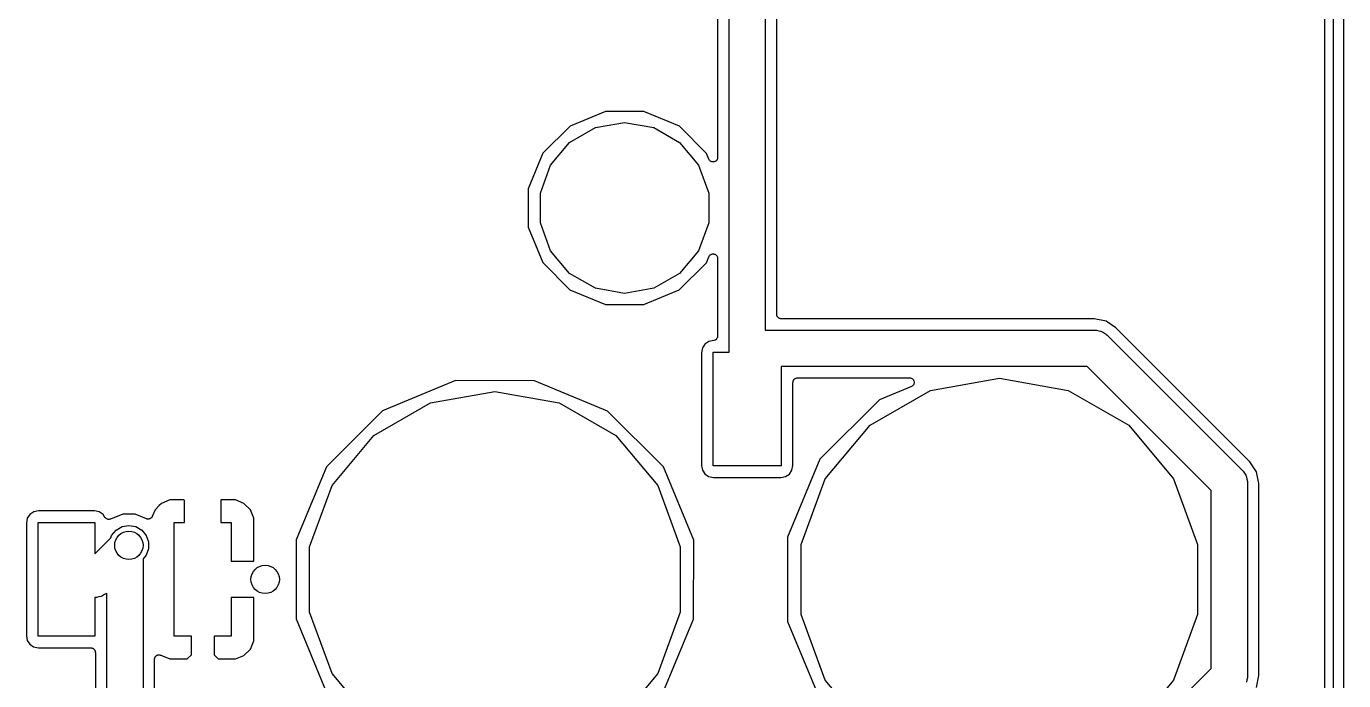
# Model space of a CAD drawing. Extents: x 51 to 137, y -158 to -25.
# Drawn here: x 107.05 to 136.51, y -76.32 to -61.68 of the extents above; entities that cross this region are included whole.
import ezdxf

# ---------------------------------------------------------------- set-up
doc = ezdxf.new("R2010")
doc.units = 0
doc.header["$MEASUREMENT"] = 0
doc.layers.add('BLACK', color=7, linetype='CONTINUOUS')

msp = doc.modelspace()

# ---------------------------------------------------------------- linework, layer by layer
at = {"layer": 'Black'}
for p, q in [((136.083, -28.2226), (136.083, -119.88)), ((136.286, -119.911), (136.286, -28.1863)), ((136.515, -28.1813), (136.515, -119.921)), ((122.769, -68.9712), (122.769, -57.1012)), ((123.581, -56.9329), (123.581, -68.4761)), ((123.835, -68.1205), (123.835, -56.9429)), ((122.515, -57.2485), (122.515, -64.6126)), ((120.006, -63.5834), (119.213, -63.9114)), ((120.865, -63.5842), (120.006, -63.5834)), ((121.659, -63.9136), (120.865, -63.5842)), ((119.213, -63.9114), (118.605, -64.5182)), ((119.78, -63.9458), (120.434, -63.8305)), ((120.434, -63.8305), (121.088, -63.9458)), ((122.265, -64.5214), (121.659, -63.9136)), ((119.205, -64.2779), (119.78, -63.9458)), ((121.088, -63.9458), (121.663, -64.2779)), ((118.605, -64.5182), (118.275, -65.3115)), ((118.778, -64.7867), (119.205, -64.2779)), ((121.663, -64.2779), (122.09, -64.7867)), ((118.551, -65.4107), (118.778, -64.7867)), ((122.09, -64.7867), (122.317, -65.4107)), ((122.319, -64.6514), (122.265, -64.5214)), ((122.327, -64.6645), (122.319, -64.6514)), ((122.335, -64.6779), (122.327, -64.6645)), ((122.337, -64.6794), (122.335, -64.6779)), ((122.338, -64.6812), (122.337, -64.6794)), ((122.35, -64.6907), (122.338, -64.6812)), ((122.362, -64.7006), (122.35, -64.6907)), ((122.364, -64.7014), (122.362, -64.7006)), ((122.366, -64.7027), (122.364, -64.7014)), ((122.381, -64.7074), (122.366, -64.7027)), ((122.395, -64.7127), (122.381, -64.7074)), ((122.398, -64.7127), (122.395, -64.7127)), ((122.4, -64.7134), (122.398, -64.7127)), ((122.415, -64.7127), (122.4, -64.7134)), ((122.431, -64.7127), (122.415, -64.7127)), ((122.433, -64.7119), (122.431, -64.7127)), ((122.435, -64.7118), (122.433, -64.7119)), ((122.449, -64.7059), (122.435, -64.7118)), ((122.464, -64.7006), (122.449, -64.7059)), ((122.465, -64.6992), (122.464, -64.7006)), ((122.468, -64.6984), (122.465, -64.6992)), ((122.479, -64.6879), (122.468, -64.6984)), ((122.491, -64.6779), (122.479, -64.6879)), ((122.492, -64.676), (122.491, -64.6779)), ((122.494, -64.6746), (122.492, -64.676)), ((122.501, -64.6608), (122.494, -64.6746)), ((122.508, -64.6474), (122.501, -64.6608)), ((122.509, -64.6452), (122.508, -64.6474)), ((122.51, -64.6433), (122.509, -64.6452)), ((122.512, -64.6279), (122.51, -64.6433)), ((122.515, -64.6126), (122.512, -64.6279)), ((118.275, -65.3115), (118.275, -66.1704)), ((118.551, -66.0749), (118.551, -65.4107)), ((122.317, -65.4107), (122.317, -66.0749)), ((118.275, -66.1704), (118.603, -66.9642)), ((118.778, -66.6989), (118.551, -66.0749)), ((122.317, -66.0749), (122.09, -66.6989)), ((119.205, -67.2077), (118.778, -66.6989)), ((122.09, -66.6989), (121.663, -67.2077)), ((122.263, -66.9674), (122.319, -66.8327)), ((122.319, -66.8327), (122.327, -66.8197)), ((122.327, -66.8197), (122.335, -66.8063)), ((122.335, -66.8063), (122.337, -66.8049)), ((122.337, -66.8049), (122.338, -66.8029)), ((122.338, -66.8029), (122.35, -66.7936)), ((122.35, -66.7936), (122.362, -66.7837)), ((122.362, -66.7837), (122.364, -66.7829)), ((122.364, -66.7829), (122.366, -66.7815)), ((122.366, -66.7815), (122.381, -66.7769)), ((122.381, -66.7769), (122.395, -66.7716)), ((122.395, -66.7716), (122.398, -66.7716)), ((122.398, -66.7716), (122.4, -66.7709)), ((122.4, -66.7709), (122.415, -66.7716)), ((122.415, -66.7716), (122.431, -66.7716)), ((122.431, -66.7716), (122.433, -66.7724)), ((122.433, -66.7724), (122.435, -66.7725)), ((122.435, -66.7725), (122.449, -66.7784)), ((122.449, -66.7784), (122.464, -66.7837)), ((122.464, -66.7837), (122.466, -66.7851)), ((122.466, -66.7851), (122.468, -66.786)), ((122.468, -66.786), (122.479, -66.7964)), ((122.479, -66.7964), (122.491, -66.8063)), ((122.491, -66.8063), (122.492, -66.8083)), ((122.492, -66.8083), (122.494, -66.8099)), ((122.494, -66.8099), (122.501, -66.8235)), ((122.501, -66.8235), (122.508, -66.8369)), ((122.508, -66.8369), (122.509, -66.8392)), ((122.509, -66.8392), (122.51, -66.8412)), ((122.51, -66.8412), (122.512, -66.8565)), ((122.512, -66.8565), (122.515, -66.8717)), ((122.515, -66.8717), (122.515, -68.6086)), ((118.603, -66.9642), (119.209, -67.572)), ((121.655, -67.5742), (122.263, -66.9674)), ((119.78, -67.5398), (119.205, -67.2077)), ((121.663, -67.2077), (121.088, -67.5398)), ((119.209, -67.572), (120.003, -67.9014)), ((120.434, -67.6551), (119.78, -67.5398)), ((121.088, -67.5398), (120.434, -67.6551)), ((120.862, -67.9022), (121.655, -67.5742)), ((120.003, -67.9014), (120.862, -67.9022)), ((123.837, -68.1293), (123.835, -68.1205)), ((123.837, -68.1381), (123.837, -68.1293)), ((123.84, -68.1465), (123.837, -68.1381)), ((123.842, -68.1552), (123.84, -68.1465)), ((123.846, -68.1629), (123.842, -68.1552)), ((123.849, -68.1713), (123.846, -68.1629)), ((123.855, -68.1781), (123.849, -68.1713)), ((123.859, -68.1858), (123.855, -68.1781)), ((123.866, -68.1915), (123.859, -68.1858)), ((123.872, -68.1983), (123.866, -68.1915)), ((123.879, -68.2028), (123.872, -68.1983)), ((123.886, -68.2085), (123.879, -68.2028)), ((123.895, -68.2115), (123.886, -68.2085)), ((123.902, -68.216), (123.895, -68.2115)), ((123.911, -68.2175), (123.902, -68.216)), ((123.919, -68.2206), (123.911, -68.2175)), ((123.928, -68.2206), (123.919, -68.2206)), ((123.937, -68.2221), (123.928, -68.2206)), ((130.939, -68.2221), (123.937, -68.2221)), ((131.201, -68.2742), (130.939, -68.2221)), ((131.423, -68.4226), (131.201, -68.2742)), ((122.508, -68.6434), (122.5, -68.6579)), ((122.509, -68.6425), (122.508, -68.6434)), ((122.512, -68.6252), (122.509, -68.6417)), ((122.509, -68.6417), (122.509, -68.6425)), ((122.515, -68.6086), (122.512, -68.6252)), ((123.581, -68.4761), (130.949, -68.4761)), ((130.949, -68.4761), (130.967, -68.4792)), ((130.967, -68.4792), (130.984, -68.4776)), ((130.984, -68.4776), (131.036, -68.4914)), ((131.036, -68.4914), (131.088, -68.5006)), ((131.088, -68.5006), (131.103, -68.5095)), ((131.103, -68.5095), (131.121, -68.5142)), ((131.121, -68.5142), (131.164, -68.5446)), ((131.164, -68.5446), (131.21, -68.5712)), ((131.21, -68.5712), (131.222, -68.5849)), ((131.222, -68.5849), (131.236, -68.5951)), ((131.236, -68.5951), (134.247, -71.6061)), ((134.42, -71.4195), (131.423, -68.4226)), ((122.174, -68.8714), (122.152, -68.9813)), ((122.231, -68.787), (122.174, -68.8714)), ((122.316, -68.7309), (122.231, -68.787)), ((122.432, -68.7084), (122.316, -68.7309)), ((122.448, -68.7024), (122.432, -68.7084)), ((122.464, -68.6966), (122.448, -68.7024)), ((122.465, -68.6957), (122.464, -68.6961)), ((122.464, -68.6961), (122.464, -68.6966)), ((122.478, -68.6847), (122.465, -68.6957)), ((122.491, -68.6739), (122.478, -68.6847)), ((122.492, -68.6726), (122.491, -68.6732)), ((122.491, -68.6732), (122.491, -68.6739)), ((122.5, -68.6579), (122.492, -68.6726)), ((122.152, -68.9813), (122.152, -71.5014)), ((122.413, -71.5112), (122.413, -68.9712)), ((122.413, -68.9712), (122.769, -68.9712)), ((130.781, -69.2889), (123.937, -69.2889)), ((123.937, -69.2889), (123.937, -71.5112)), ((133.553, -72.0618), (130.781, -69.2889)), ((116.653, -69.6054), (115.018, -70.2807)), ((118.421, -69.607), (116.653, -69.6054)), ((120.054, -70.2851), (118.421, -69.607)), ((124.198, -69.6445), (124.2, -69.6357)), ((124.198, -71.5011), (124.198, -69.6445)), ((124.2, -69.6269), (124.203, -69.6185)), ((124.2, -69.6357), (124.2, -69.6269)), ((124.203, -69.6185), (124.204, -69.6098)), ((124.204, -69.6098), (124.209, -69.6021)), ((124.209, -69.6021), (124.212, -69.5937)), ((124.212, -69.5937), (124.217, -69.5869)), ((124.217, -69.5869), (124.222, -69.5792)), ((124.222, -69.5792), (124.229, -69.5735)), ((124.229, -69.5735), (124.234, -69.5667)), ((124.234, -69.5667), (124.242, -69.5622)), ((124.242, -69.5622), (124.249, -69.5565)), ((124.249, -69.5565), (124.257, -69.5535)), ((124.257, -69.5535), (124.265, -69.549)), ((124.265, -69.549), (124.274, -69.5475)), ((124.274, -69.5475), (124.282, -69.5444)), ((124.282, -69.5444), (124.291, -69.5444)), ((124.291, -69.5444), (124.3, -69.5429)), ((124.3, -69.5429), (126.81, -69.5429)), ((125.923, -70.6038), (127.277, -69.8224)), ((126.849, -69.7384), (126.136, -70.0329)), ((126.81, -69.5429), (126.825, -69.5456)), ((126.825, -69.5456), (126.841, -69.5476)), ((126.841, -69.5476), (126.843, -69.5486)), ((126.843, -69.5486), (126.845, -69.549)), ((126.845, -69.549), (126.858, -69.5568)), ((126.862, -69.7301), (126.849, -69.7384)), ((126.858, -69.5568), (126.872, -69.5639)), ((126.876, -69.7223), (126.862, -69.7301)), ((126.872, -69.5639), (126.874, -69.5656)), ((126.874, -69.5656), (126.876, -69.5667)), ((126.876, -69.5667), (126.885, -69.5785)), ((126.877, -69.7206), (126.876, -69.7223)), ((126.879, -69.7195), (126.877, -69.7206)), ((126.888, -69.7072), (126.879, -69.7195)), ((126.885, -69.5785), (126.896, -69.59)), ((126.898, -69.6953), (126.888, -69.7072)), ((126.896, -69.59), (126.897, -69.592)), ((126.897, -69.592), (126.898, -69.5937)), ((126.898, -69.5937), (126.903, -69.6083)), ((126.899, -69.6932), (126.898, -69.6953)), ((126.9, -69.6915), (126.899, -69.6932)), ((126.905, -69.6767), (126.9, -69.6915)), ((126.903, -69.6083), (126.909, -69.6226)), ((126.91, -69.6621), (126.905, -69.6767)), ((126.909, -69.6226), (126.91, -69.6248)), ((126.91, -69.6248), (126.91, -69.6269)), ((126.91, -69.6269), (126.91, -69.6423)), ((126.91, -69.6423), (126.911, -69.6578)), ((126.911, -69.6578), (126.91, -69.6599)), ((126.91, -69.6599), (126.91, -69.6621)), ((127.277, -69.8224), (128.816, -69.551)), ((128.816, -69.551), (130.355, -69.8224)), ((130.355, -69.8224), (131.709, -70.6038)), ((114.829, -70.8284), (116.094, -70.0979)), ((116.094, -70.0979), (117.533, -69.8442)), ((117.533, -69.8442), (118.972, -70.0979)), ((118.972, -70.0979), (120.237, -70.8284)), ((126.136, -70.0329), (124.802, -71.3643)), ((115.018, -70.2807), (113.767, -71.53)), ((121.303, -71.5366), (120.054, -70.2851)), ((124.919, -71.8011), (125.923, -70.6038)), ((131.709, -70.6038), (132.713, -71.8011)), ((113.89, -71.9477), (114.829, -70.8284)), ((120.237, -70.8284), (121.176, -71.9477)), ((113.767, -71.53), (113.089, -73.1632)), ((121.979, -73.1709), (121.303, -71.5366)), ((122.152, -71.5014), (122.173, -71.6078)), ((123.937, -71.5112), (122.413, -71.5112)), ((124.802, -71.3643), (124.08, -73.1048)), ((124.176, -71.611), (124.198, -71.5011)), ((134.568, -71.6415), (134.42, -71.4195)), ((122.173, -71.6078), (122.229, -71.6931)), ((122.229, -71.6931), (122.313, -71.7501)), ((122.313, -71.7501), (122.423, -71.7722)), ((122.423, -71.7722), (123.927, -71.7722)), ((123.927, -71.7722), (124.034, -71.7515)), ((124.034, -71.7515), (124.119, -71.6954)), ((124.119, -71.6954), (124.176, -71.611)), ((124.384, -73.2697), (124.919, -71.8011)), ((132.713, -71.8011), (133.248, -73.2697)), ((134.247, -71.6061), (134.258, -71.6208)), ((134.258, -71.6208), (134.271, -71.6323)), ((134.271, -71.6323), (134.298, -71.6783)), ((134.298, -71.6783), (134.328, -71.7217)), ((134.328, -71.7217), (134.333, -71.739)), ((134.333, -71.739), (134.342, -71.7545)), ((134.342, -71.7545), (134.351, -71.8068)), ((134.351, -71.8068), (134.365, -71.8581)), ((134.365, -71.8581), (134.363, -71.8759)), ((134.363, -71.8759), (134.366, -71.8935)), ((134.62, -71.9035), (134.568, -71.6415)), ((113.39, -73.3207), (113.89, -71.9477)), ((121.176, -71.9477), (121.676, -73.3207)), ((133.553, -76.0455), (133.553, -72.0618)), ((134.366, -71.8935), (134.366, -76.2138)), ((134.62, -76.2038), (134.62, -71.9035)), ((110.028, -72.3973), (109.932, -72.4934)), ((110.075, -72.3505), (110.028, -72.3973)), ((110.262, -72.2732), (110.075, -72.3505)), ((110.576, -72.2732), (110.262, -72.2732)), ((110.592, -72.2888), (110.576, -72.2732)), ((110.592, -72.7812), (110.592, -72.2888)), ((111.734, -72.2732), (111.404, -72.2732)), ((111.404, -72.2732), (111.404, -72.7812)), ((111.921, -72.3505), (111.734, -72.2732)), ((112.064, -72.4934), (111.921, -72.3505)), ((107.076, -72.6814), (107.054, -72.7913)), ((107.133, -72.597), (107.076, -72.6814)), ((107.218, -72.5409), (107.133, -72.597)), ((107.325, -72.5202), (107.218, -72.5409)), ((108.575, -72.5202), (107.325, -72.5202)), ((108.685, -72.5423), (108.575, -72.5202)), ((108.769, -72.5993), (108.685, -72.5423)), ((108.812, -72.665), (108.769, -72.5993)), ((108.824, -72.6774), (108.812, -72.665)), ((108.835, -72.6898), (108.824, -72.6774)), ((108.836, -72.6902), (108.835, -72.6898)), ((108.837, -72.6907), (108.836, -72.6902)), ((108.852, -72.6983), (108.837, -72.6907)), ((108.867, -72.7061), (108.852, -72.6983)), ((108.868, -72.7062), (108.867, -72.7061)), ((108.868, -72.7066), (108.868, -72.7062)), ((108.885, -72.7086), (108.868, -72.7066)), ((108.902, -72.7108), (108.885, -72.7086)), ((108.903, -72.7107), (108.902, -72.7106)), ((108.902, -72.7106), (108.902, -72.7108)), ((108.92, -72.7068), (108.903, -72.7107)), ((108.936, -72.7032), (108.92, -72.7068)), ((109.209, -72.5906), (108.936, -72.7032)), ((109.487, -72.5908), (109.209, -72.5906)), ((109.739, -72.6955), (109.487, -72.5908)), ((109.747, -72.6974), (109.739, -72.6955)), ((109.756, -72.7008), (109.747, -72.6974)), ((109.764, -72.7012), (109.756, -72.7008)), ((109.773, -72.7031), (109.764, -72.7012)), ((109.782, -72.702), (109.773, -72.7031)), ((109.791, -72.7024), (109.782, -72.702)), ((109.799, -72.6997), (109.791, -72.7024)), ((109.808, -72.6986), (109.799, -72.6997)), ((109.816, -72.6944), (109.808, -72.6986)), ((109.824, -72.6918), (109.816, -72.6944)), ((109.831, -72.6864), (109.824, -72.6918)), ((109.839, -72.6823), (109.831, -72.6864)), ((109.845, -72.6757), (109.839, -72.6823)), ((109.852, -72.6703), (109.845, -72.6757)), ((109.855, -72.6663), (109.852, -72.6703)), ((109.857, -72.6628), (109.855, -72.6663)), ((109.863, -72.6563), (109.857, -72.6628)), ((109.867, -72.6481), (109.863, -72.6563)), ((109.871, -72.6405), (109.867, -72.6481)), ((109.932, -72.4934), (109.871, -72.6405)), ((112.141, -72.6802), (112.064, -72.4934)), ((112.141, -73.6448), (112.141, -72.6802)), ((107.054, -72.7913), (107.054, -75.3114)), ((107.315, -75.3212), (107.315, -72.7812)), ((107.315, -72.7812), (108.585, -72.7812)), ((108.585, -72.7812), (108.585, -73.4765)), ((108.961, -73.0661), (109.06, -72.9474)), ((109.06, -72.9474), (109.194, -72.8699)), ((109.194, -72.8699), (109.347, -72.843)), ((109.347, -72.843), (109.5, -72.8699)), ((109.5, -72.8699), (109.634, -72.9474)), ((109.634, -72.9474), (109.733, -73.0661)), ((110.363, -75.3212), (110.363, -72.7812)), ((110.363, -72.7812), (110.592, -72.7812)), ((111.404, -72.7812), (111.633, -72.7812)), ((111.633, -72.7812), (111.633, -73.6448)), ((108.585, -73.4765), (108.941, -73.1208)), ((108.941, -73.1208), (108.961, -73.0661)), ((109.733, -73.0661), (109.786, -73.2117)), ((109.786, -73.2117), (109.786, -73.3667)), ((113.089, -73.1632), (113.087, -74.9315)), ((113.39, -74.7817), (113.39, -73.3207)), ((121.676, -73.3207), (121.676, -74.7817)), ((121.977, -74.9392), (121.979, -73.1709)), ((124.08, -73.1048), (124.078, -74.9893)), ((124.384, -74.8327), (124.384, -73.2697)), ((133.248, -73.2697), (133.248, -74.8327)), ((109.733, -73.5123), (109.665, -73.5943)), ((109.665, -73.5943), (109.665, -85.1093)), ((109.786, -73.3667), (109.733, -73.5123)), ((111.633, -73.6448), (112.141, -73.6448)), ((108.603, -74.4545), (108.585, -74.4576)), ((108.585, -74.4576), (108.585, -75.3212)), ((108.62, -74.4561), (108.603, -74.4545)), ((108.672, -74.4423), (108.62, -74.4561)), ((108.724, -74.4331), (108.672, -74.4423)), ((108.739, -74.4241), (108.724, -74.4331)), ((108.757, -74.4195), (108.739, -74.4241)), ((108.8, -74.3891), (108.757, -74.4195)), ((108.846, -74.3625), (108.8, -74.3891)), ((108.852, -74.3559), (108.846, -74.3625)), ((108.852, -85.2776), (108.852, -74.3559)), ((111.633, -74.4576), (111.633, -75.3212)), ((112.141, -74.4576), (111.633, -74.4576)), ((112.141, -75.4222), (112.141, -74.4576)), ((113.89, -76.1547), (113.39, -74.7817)), ((121.676, -74.7817), (121.176, -76.1547)), ((113.087, -74.9315), (113.763, -76.5658)), ((121.299, -76.5724), (121.977, -74.9392)), ((124.078, -74.9893), (124.798, -76.731)), ((124.919, -76.3013), (124.384, -74.8327)), ((133.248, -74.8327), (132.713, -76.3013)), ((107.054, -75.3114), (107.075, -75.4178)), ((107.075, -75.4178), (107.131, -75.5031)), ((108.585, -75.3212), (107.315, -75.3212)), ((110.744, -75.3212), (110.363, -75.3212)), ((110.744, -75.7363), (110.744, -75.3212)), ((111.633, -75.3212), (111.252, -75.3212)), ((111.252, -75.3212), (111.252, -75.7363)), ((107.131, -75.5031), (107.215, -75.5601)), ((107.215, -75.5601), (107.325, -75.5822)), ((107.325, -75.5822), (108.496, -75.5822)), ((108.496, -75.5822), (108.505, -75.5837)), ((108.505, -75.5837), (108.514, -75.5837)), ((108.514, -75.5837), (108.522, -75.5867)), ((108.522, -75.5867), (108.531, -75.5883)), ((108.531, -75.5883), (108.539, -75.5927)), ((108.539, -75.5927), (108.547, -75.5958)), ((108.547, -75.5958), (108.554, -75.6015)), ((108.554, -75.6015), (108.562, -75.6059)), ((108.562, -75.6059), (108.567, -75.6127)), ((108.567, -75.6127), (108.574, -75.6185)), ((108.574, -75.6185), (108.578, -75.6262)), ((108.578, -75.6262), (108.584, -75.633)), ((108.584, -75.633), (108.587, -75.6413)), ((108.587, -75.6413), (108.592, -75.649)), ((108.592, -75.649), (108.593, -75.6578)), ((108.593, -75.6578), (108.596, -75.6661)), ((108.596, -75.6661), (108.596, -75.675)), ((108.596, -75.675), (108.598, -75.6838)), ((108.598, -75.6838), (108.598, -78.7686)), ((111.921, -75.7519), (112.064, -75.609)), ((112.064, -75.609), (112.141, -75.4222)), ((109.919, -75.839), (109.921, -75.8281)), ((109.919, -79.0326), (109.919, -75.839)), ((109.921, -75.817), (109.924, -75.8109)), ((109.921, -75.8281), (109.921, -75.817)), ((109.924, -75.8109), (109.925, -75.8043)), ((109.925, -75.8043), (109.93, -75.7947)), ((109.93, -75.7947), (109.935, -75.7844)), ((109.935, -75.7844), (109.939, -75.7795)), ((109.939, -75.7795), (109.942, -75.7737)), ((109.942, -75.7737), (109.951, -75.7666)), ((109.951, -75.7666), (109.958, -75.7584)), ((109.958, -75.7584), (109.964, -75.7553)), ((109.964, -75.7553), (109.969, -75.751)), ((109.969, -75.751), (109.98, -75.7473)), ((109.98, -75.7473), (109.99, -75.7421)), ((109.99, -75.7421), (109.996, -75.7413)), ((109.996, -75.7413), (110.003, -75.739)), ((110.003, -75.739), (110.014, -75.739)), ((110.014, -75.739), (110.025, -75.7375)), ((110.025, -75.7375), (110.031, -75.739)), ((110.031, -75.739), (110.038, -75.739)), ((110.038, -75.739), (110.048, -75.7428)), ((110.048, -75.7428), (110.059, -75.7452)), ((110.059, -75.7452), (110.262, -75.8292)), ((110.262, -75.8292), (110.651, -75.8292)), ((110.651, -75.8292), (110.744, -75.7363)), ((111.252, -75.7363), (111.345, -75.8292)), ((111.345, -75.8292), (111.734, -75.8292)), ((111.734, -75.8292), (111.921, -75.7519)), ((114.829, -77.274), (113.89, -76.1547)), ((119.917, -89.6817), (133.553, -76.0455)), ((121.176, -76.1547), (120.237, -77.274)), ((125.923, -77.4986), (124.919, -76.3013)), ((132.713, -76.3013), (131.709, -77.4986)), ((134.351, -76.3005), (134.342, -76.3528)), ((134.365, -76.2492), (134.351, -76.3005)), ((134.366, -76.2138), (134.363, -76.2314)), ((134.363, -76.2314), (134.365, -76.2492)), ((134.568, -76.4658), (134.62, -76.2038))]:
    msp.add_line(p, q, dxfattribs=at)
for centre in [(109.347, -73.2892), (112.395, -74.0512)]:
    msp.add_circle(centre, 0.3175, dxfattribs=at)

doc.saveas('drawing.dxf')
